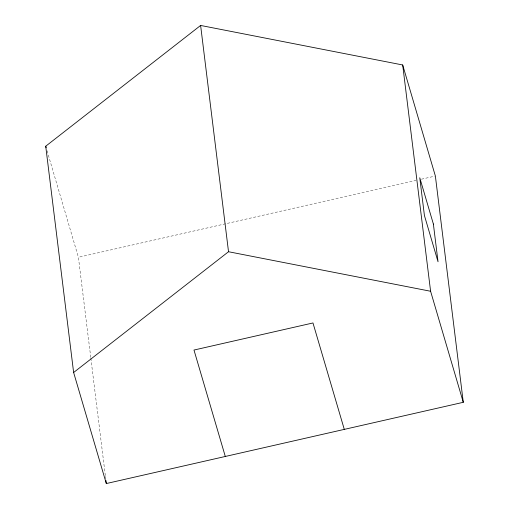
<?xml version="1.0" encoding="UTF-8"?>
<svg xmlns="http://www.w3.org/2000/svg" width="509" height="509" viewBox="0 0 509 509"><rect width="100%" height="100%" fill="white"/><g stroke="black" fill="none" stroke-linecap="round" stroke-linejoin="round"><path stroke-width="0.38" stroke-dasharray="2.54 1.91" d="M90.755 357.401L78.405 257.268L416.012 180.434M421.433 179.2L434.597 176.203M47.063 150.779L78.405 257.268M90.85 358.19L105.338 475.667M105.439 476.456L105.726 478.816"/><path stroke-width="0.76" d="M45.721 146.217L200.616 25.45L402.689 64.974L435.373 176.025L463.279 402.307L106.311 483.55L73.627 372.499L45.721 146.217L46.166 147.737M73.627 372.499L228.522 251.732L430.595 291.256L463.279 402.307M344.294 429.386L312.971 322.961L193.98 350.046L225.302 456.471M402.689 64.974L430.595 291.256M200.616 25.45L228.522 251.732M105.923 480.394L106.311 483.55M433.382 224.036L419.766 177.768L424.417 215.479L438.033 261.753L433.382 224.036"/></g></svg>
